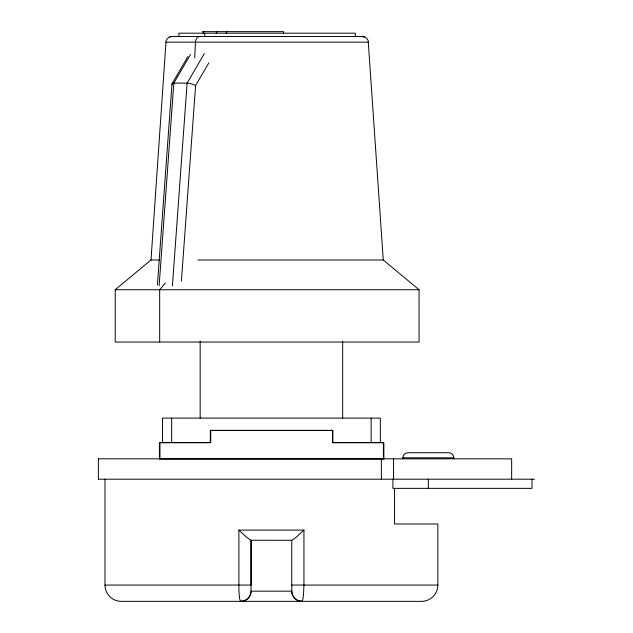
<?xml version="1.0" encoding="UTF-8"?>
<svg xmlns="http://www.w3.org/2000/svg" width="633" height="633" viewBox="0 0 633 633"><rect width="100%" height="100%" fill="white"/><g stroke="black" fill="none" stroke-linecap="round" stroke-linejoin="round"><path stroke-width="0.95" d="M303.943 585.066L303.943 530.09L238.886 530.09L238.886 585.066A16.316 2.065 -89.4 0 0 240.872 601.295M194.719 57.927L195.486 42.158A6.108 4.32 90 0 1 199.791 36.469M165.988 42.158L151.002 259.981L115.222 289.732L115.222 342.049L419.078 342.049L419.046 289.732L383.258 259.981L197.82 259.981M157.403 284.969L171.994 83.841L187.882 56.574M159.12 285.894L173.83 83.113L190.549 54.43M172.405 285.894L187.115 83.113L204.324 53.583M181.418 280.989L195.597 85.574L208.858 62.825M202.845 33.335L203.826 31.65M216.13 33.335L217.111 31.65M226.044 33.335L227.025 31.65M165.371 283.038L159.674 289.732L159.674 342.049M303.943 530.09L296.173 537.235L291.908 540.273L250.842 540.265L246.435 537.053L238.886 530.09M169.731 36.864L172.429 36.469C169.114 36.31 166.075 38.827 165.799 42.158L368.469 42.158C368.192 38.827 365.154 36.31 361.847 36.469L364.022 36.864L361.847 36.469M202.362 31.65L283.592 31.65L283.592 33.612M171.899 36.469L362.369 36.469M173.83 83.113L187.115 83.113M150.971 259.981L159.469 259.981M115.19 289.732L419.078 289.732M332.452 442.546L383.59 442.546L383.59 458.83M402.889 458.83L402.889 457.817L453.782 457.817L453.782 458.83M98.471 458.83L511.654 458.83L511.654 479.197M98.471 479.197L534.64 479.197M104.975 479.197L104.975 585.066L251.056 585.066L251.056 540.273L251.056 591.167C251.198 596.61 246.308 601.485 240.872 601.35A10.183 10.183 0 0 0 251.056 591.167L291.773 591.167A10.183 10.183 0 0 0 301.949 601.35A16.316 1.907 90 0 0 303.824 585.058M291.773 585.066L437.854 585.066L437.854 523.982L394.549 523.982L394.549 488.352M301.949 601.35C296.513 601.485 291.631 596.61 291.773 591.167L291.773 540.273M368.279 42.158L383.266 259.981M532.013 479.197L532.013 488.352L392.911 488.352L392.911 479.197M428.335 479.197L428.335 488.352M393.568 458.83L393.568 479.197M383.392 442.546L383.392 458.83M381.382 458.83L381.382 479.197M380.338 442.546L380.338 418.112L162.491 418.112L162.491 442.546M371.152 418.112L371.152 442.546M355.35 36.469L355.35 33.193L178.91 33.193L178.91 36.469M342.667 341.314L342.667 418.112M332.491 442.546L332.491 430.329L210.33 430.329L210.33 442.546L159.437 442.546L159.437 458.83M204.744 33.193L204.744 36.469M200.155 341.314L200.155 418.112M171.67 418.112L171.67 442.546M159.643 442.546L159.643 458.83M98.36 458.83L98.36 479.197M104.975 585.066A16.284 16.284 0 0 0 121.259 601.35L421.562 601.35A16.284 16.284 0 0 0 437.854 585.066M453.782 457.817A5.088 5.088 0 0 0 448.694 452.73L407.976 452.73A5.088 5.088 0 0 0 402.889 457.817M172.524 84.703A6.259 1.693 16.6 0 1 173.766 83.081M187.059 83.081A6.259 1.693 16.6 0 1 195.494 85.574M332.895 430.535L210.742 430.535L210.742 442.752L159.84 442.752L159.84 459.036L383.796 459.036L383.796 442.752L332.895 442.752L332.895 430.535"/></g></svg>
